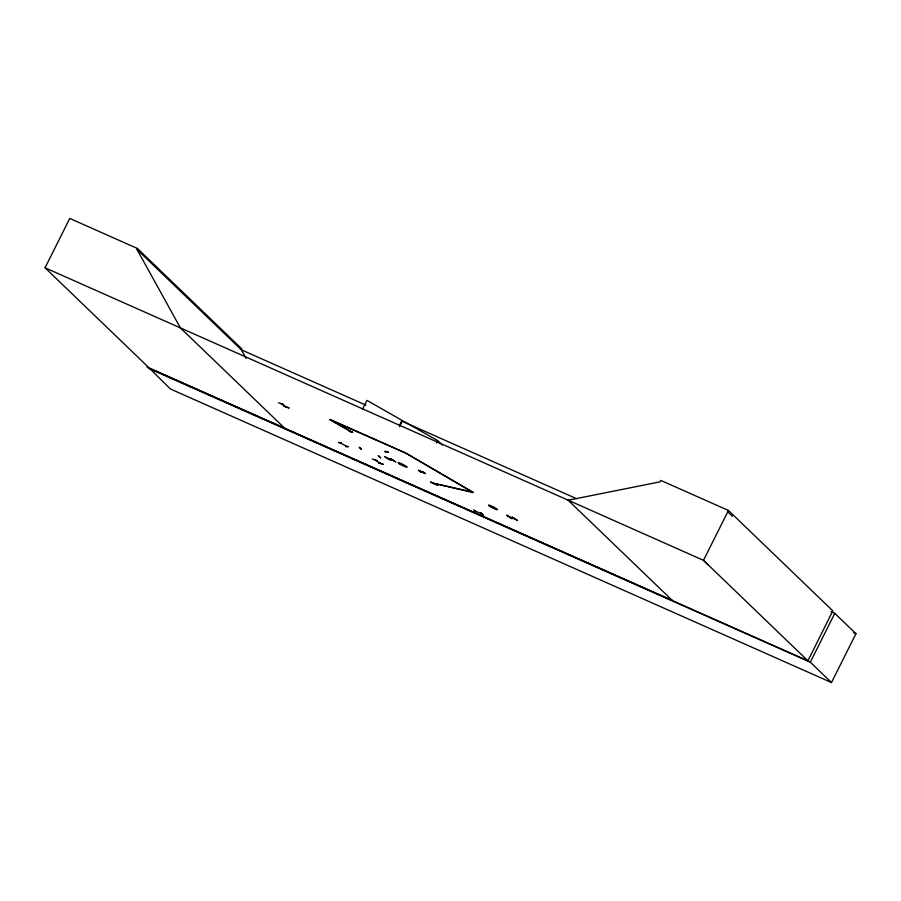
<?xml version="1.0" encoding="UTF-8"?>
<svg xmlns="http://www.w3.org/2000/svg" width="901" height="901" viewBox="0 0 901 901"><rect width="100%" height="100%" fill="white"/><g stroke="black" fill="none" stroke-linecap="round" stroke-linejoin="round"><path stroke-width="1.35" d="M480.875 512.883L483.398 515.181M481.157 513.018L483.386 515.226M345.871 446.434L348.282 446.637M348.372 446.603L346.142 446.637M388.466 452.313L384.659 451.435L388.207 452.133M423.797 472.383L420.238 471.673L424.033 472.529M378.319 462.641L382.981 464.161M378.555 462.855L383.308 464.319M390.471 458.564L395.753 461.965L390.178 458.485M512.14 517.095L517.625 520.575L512.342 517.174M378.341 455.658L380.684 457.945L378.465 455.793M437.728 485.267L430.543 482.024L437.604 485.166M672.247 600.393L149.408 368.194L45.05 267.788L69.771 218.436L137.436 248.485L241.795 348.89L241.333 349.802L246.086 358.395M568.137 500.224L660.073 481.832L660.782 480.413L728.458 510.462L832.817 610.867L807.927 660.816L284.998 428.538L180.391 327.896L136.986 249.408L137.436 248.485M830.936 611.644L834.788 613.356L855.95 633.718L831.488 682.564L170.357 388.962L149.408 368.194M362.664 408.941L366.944 400.393L401.981 420.328L399.526 425.216M399.47 426.736L402.533 420.632L437.559 440.566M436.467 443.033L437.695 440.589L442.357 445.083M728.458 510.462L703.49 560.332L807.837 660.737M831.488 682.564L810.326 662.201L834.788 613.356M361.436 449.385L359.217 447.223L361.459 449.351M384.727 456.638L390.313 459.994L384.75 456.604M511.903 518.604L506.61 515.237M506.858 515.282L512.14 518.661M475.874 511.824L473.633 509.662M338.799 442.639L341.006 442.594M341.299 442.74L338.416 442.425M283.804 404.549L278.477 402.758M377.26 460.569L372.248 458.992M351.705 432.153L352.37 432.289L330.036 419.404L405.191 452.786L473.385 492.565L406.385 453.394L329.811 419.686L351.998 432.21L351.165 431.782M386.428 451.795L385.741 451.412M386.743 452.02L387.453 452.415M421.172 471.606L422.017 472.034M387.644 458.384L392.735 460.118M392.836 460.22L387.745 458.485M509.47 516.994L514.764 518.875M421.826 471.978L422.456 472.338M474.804 510.799L481.663 513.84M281.574 403.997L281.765 404.065M346.806 446.445L340.026 442.74M386.214 451.739L385.651 451.412M380.47 463.362L374.951 459.96M365.941 405.146L241.333 349.802L136.986 249.408M403.197 421.691L576.629 498.704M45.05 267.788L180.493 327.941M853.382 632.57L855.95 633.718M146.942 367.056L284.75 428.302M149.206 368.599L810.326 662.201M288.928 407.939L283.545 406.058L289.018 407.939M286.281 406.993L281.056 403.671M727.749 511.892L732.378 516.296M708.118 564.736L703.49 560.332L180.391 327.896M567.889 499.987L672.495 600.629M418.436 470.311L425.587 473.611L418.413 470.345M349.149 431.185L352.922 432.131L349.183 431.185M471.595 491.777L433.19 483.206L472.856 492.498L471.595 491.777M489.93 506.407A5.136 0.619 26.6 0 0 497.532 509.775A5.136 0.619 26.6 0 0 491.642 506.08A5.136 0.619 26.6 0 0 489.93 506.407M399.481 463.914A5.136 0.619 26.6 0 0 407.072 467.281A5.136 0.619 26.6 0 0 401.182 463.576A5.136 0.619 26.6 0 0 399.481 463.914"/></g></svg>
